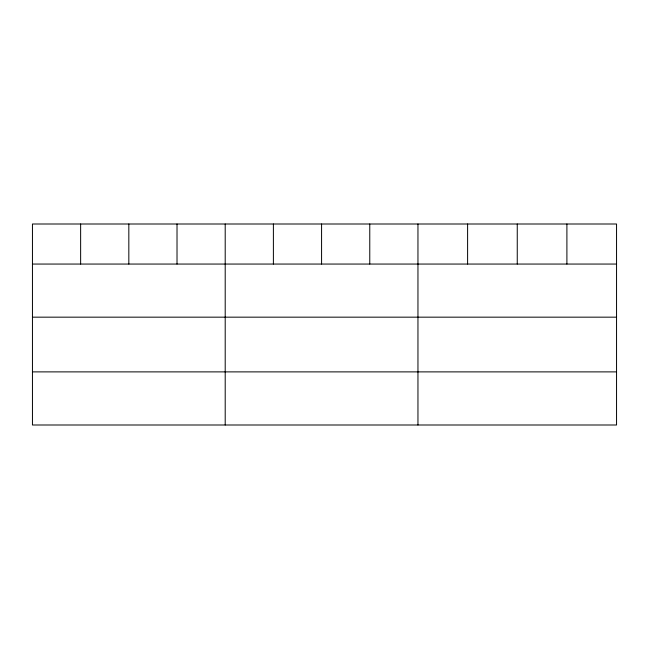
<?xml version="1.0" encoding="UTF-8"?>
<svg xmlns="http://www.w3.org/2000/svg" width="649" height="649" viewBox="0 0 649 649"><rect width="100%" height="100%" fill="white"/><g stroke="black" fill="none" stroke-linecap="round" stroke-linejoin="round"><path stroke-width="0.97" d="M616.55 317.166L616.55 224.002L32.45 224.002L32.45 424.998L616.55 424.998L616.55 317.166L32.45 317.166M32.45 264.054L616.55 264.054M32.45 371.885L616.55 371.885M566.901 224.002L566.901 264.054M517.253 224.002L517.253 264.054M467.604 224.002L467.604 264.054M417.956 224.002L417.956 424.998M369.768 224.002L369.768 264.054M321.579 224.002L321.579 264.054M273.391 224.002L273.391 264.054M225.203 224.002L225.203 424.998M177.015 224.002L177.015 264.054M128.827 224.002L128.827 264.054M80.638 224.002L80.638 264.054"/></g></svg>
